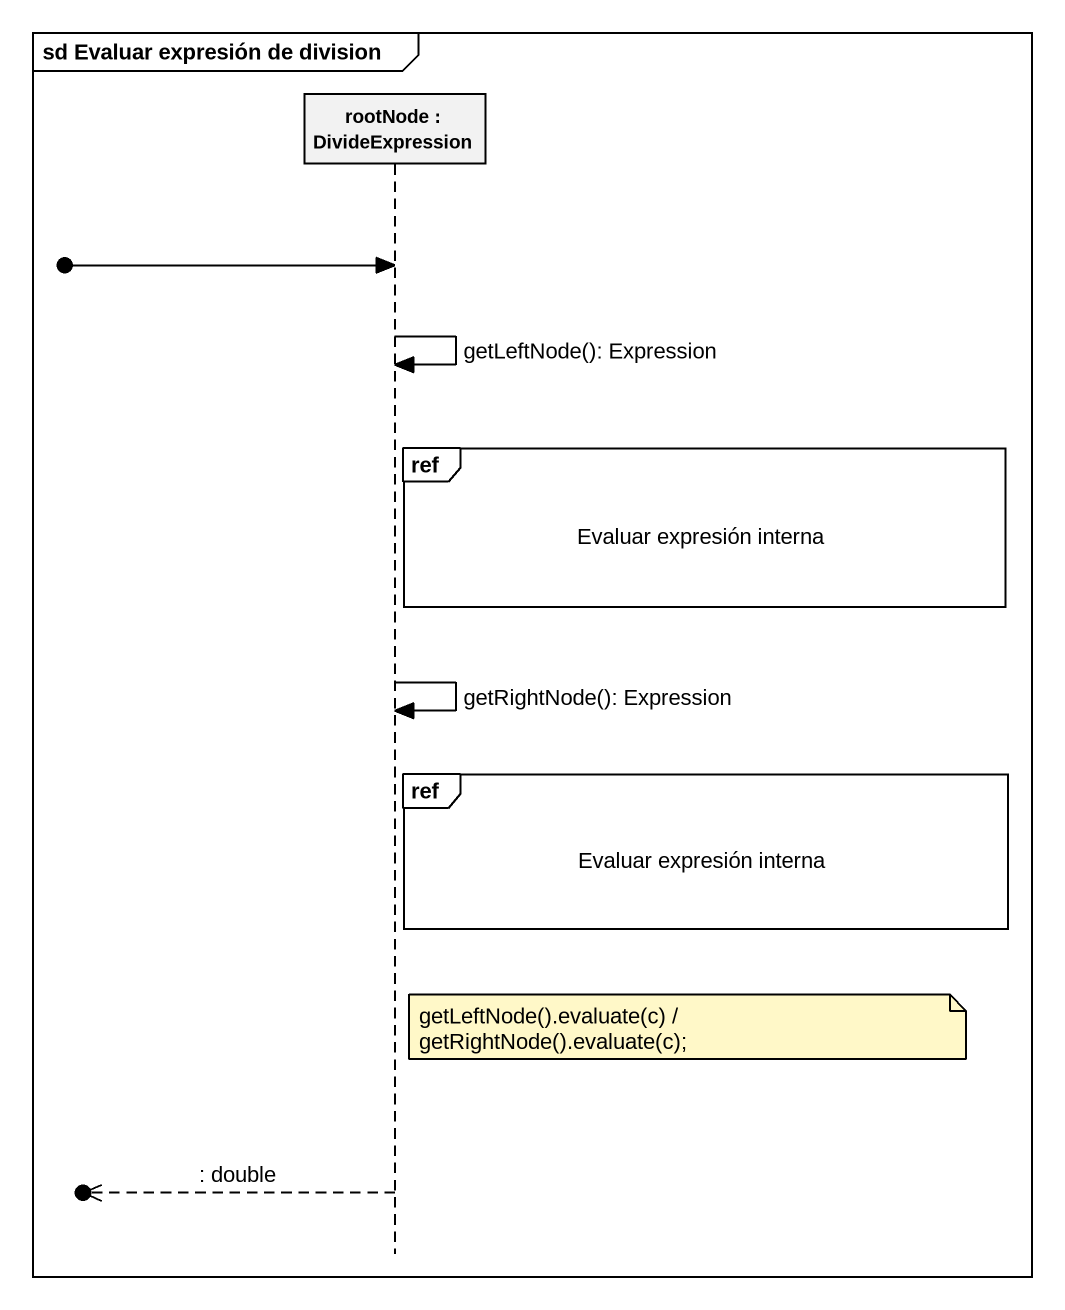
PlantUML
@startuml
mainframe sd Evaluar expresión de division
hide footbox
participant "rootNode : DivideExpression" as rootNode

[o-> rootNode
rootNode -> rootNode : getLeftNode(): Expression
ref over rootNode : Evaluar expresión interna
rootNode -> rootNode : getRightNode(): Expression
ref over rootNode : Evaluar expresión interna
note right of rootNode : getLeftNode().evaluate(c) / getRightNode().evaluate(c);
[o<<-- rootNode : : double
@enduml
